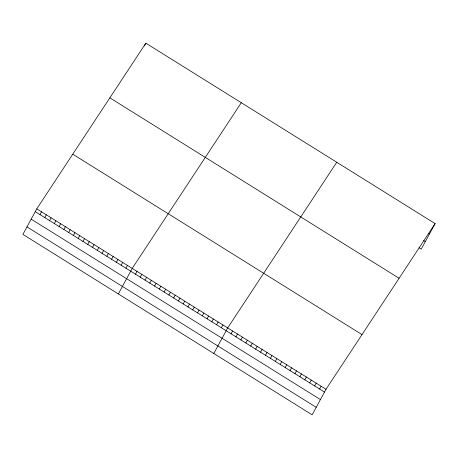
<?xml version="1.0" encoding="UTF-8"?>
<svg xmlns="http://www.w3.org/2000/svg" width="458" height="458" viewBox="0 0 458 458"><rect width="100%" height="100%" fill="white"/><g stroke="black" fill="none" stroke-linecap="round" stroke-linejoin="round"><path stroke-width="0.69" d="M36.772 208.848L22.9 234.393L312.144 414.822L326.01 389.277L435.1 223.607L145.856 43.178L36.772 208.848L326.01 389.277M40.023 214.625L41.541 211.825M44.792 217.602L46.315 214.802M49.567 220.579L51.09 217.779M144.339 45.977L145.856 43.178M54.342 223.556L55.859 220.756M59.111 226.533L60.633 223.733M63.885 229.51L65.402 226.71M68.654 232.487L70.177 229.687M73.429 235.464L74.952 232.664M78.203 238.441L79.721 235.641M82.972 241.418L84.495 238.618M87.747 244.395L89.27 241.595M92.522 247.372L94.039 244.572M97.291 250.354L98.814 247.549M102.065 253.331L103.582 250.526M106.834 256.308L108.357 253.503M111.609 259.285L113.132 256.48M116.384 262.262L117.901 259.457M121.152 265.239L122.675 262.434M125.927 268.216L127.444 265.411M118.347 293.933L132.219 268.388L241.309 102.718M135.471 274.17L136.994 271.365M140.245 277.147L141.762 274.348M145.014 280.124L146.537 277.325M149.789 283.101L151.312 280.302M154.564 286.078L156.081 283.279M159.332 289.055L160.855 286.256M164.107 292.032L165.624 289.233M168.882 295.009L170.399 292.21M173.651 297.986L175.174 295.187M178.425 300.963L179.942 298.164M183.194 303.94L184.717 301.141M187.969 306.917L189.492 304.118M192.744 309.894L194.261 307.095M197.513 312.871L199.035 310.072M202.287 315.848L203.804 313.049M207.062 318.825L208.579 316.026M211.831 321.802L213.354 319.003M216.605 324.779L218.123 321.98M221.374 327.756L222.897 324.957M213.8 353.479L227.672 327.934L336.756 162.258M231.067 333.802L232.584 330.997M235.984 336.865L237.502 334.065M240.902 339.933L242.419 337.134M245.82 343.002L247.337 340.202M250.732 346.071L252.255 343.271M255.65 349.133L257.173 346.334M260.568 352.202L262.091 349.402M265.485 355.271L267.008 352.471M270.403 358.339L271.926 355.54M275.321 361.402L276.838 358.603M280.239 364.471L281.756 361.671M285.157 367.539L286.674 364.74M290.069 370.608L291.591 367.808M294.986 373.676L296.509 370.871M299.904 376.739L301.427 373.94M304.822 379.808L306.345 377.008M309.74 382.877L311.263 380.077M314.657 385.945L316.175 383.146M319.575 389.008L321.092 386.209M435.1 223.607L421.228 249.152L419.047 247.789M428.413 233.231L429.507 233.912M423.667 240.622L425.305 241.647M109.857 97.852L399.101 278.275M72.77 154.18L362.009 334.603M35.249 211.648L324.493 392.077M31.173 219.153L320.417 399.582M26.976 226.887L316.215 407.317"/></g></svg>
